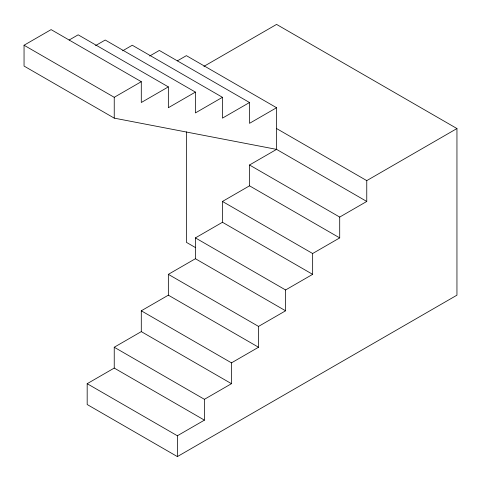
<?xml version="1.0" encoding="UTF-8"?>
<svg xmlns="http://www.w3.org/2000/svg" width="481" height="481" viewBox="0 0 481 481"><rect width="100%" height="100%" fill="white"/><g stroke="black" fill="none" stroke-linecap="round" stroke-linejoin="round"><path stroke-width="0.72" d="M249.519 165.001L339.706 217.069L339.706 237.897L249.519 185.828L249.519 165.001L276.575 149.381L114.237 118.134L24.05 66.065L24.05 45.238L51.106 29.618L141.294 81.686L141.294 102.513L168.35 86.893L168.35 107.72L195.406 92.099L195.406 112.927L222.462 97.306L222.462 118.134L249.519 102.513L249.519 123.34L276.575 107.72L276.575 149.381L366.762 201.449L366.762 180.622L456.95 128.547L456.95 295.172L177.369 456.589L87.181 404.521L87.181 383.694L114.237 368.073L204.425 420.141L204.425 399.314L114.237 347.24L114.237 368.073M69.144 40.031L78.162 34.824L168.35 86.893M95.557 45.611L105.219 40.031L195.406 92.099M122.613 50.818L132.275 45.238L222.462 97.306M149.669 56.024L159.331 50.445L249.519 102.513M24.05 45.238L114.237 97.306L141.294 81.686M177.369 60.859L186.387 55.652L276.575 107.72M203.908 66.366L276.575 24.411L456.95 128.547M222.462 201.449L312.65 253.517L312.65 274.344L222.462 222.276L222.462 201.449L249.519 185.828M195.406 237.897L285.594 289.965L285.594 310.792L195.406 258.724L195.406 237.897L222.462 222.276M168.35 274.344L258.537 326.413L258.537 347.24L168.35 295.172L168.35 274.344L195.406 258.724M141.294 310.792L231.481 362.86L231.481 383.694L141.294 331.619L141.294 310.792L168.35 295.172M114.237 347.24L141.294 331.619M339.706 217.069L366.762 201.449M312.65 253.517L339.706 237.897M285.594 289.965L312.65 274.344M258.537 326.413L285.594 310.792M231.481 362.86L258.537 347.24M204.425 399.314L231.481 383.694M87.181 383.694L177.369 435.762L204.425 420.141M276.575 128.547L366.762 180.622M195.472 247.577L186.387 242.334L186.387 131.872M177.369 435.762L177.369 456.589M114.237 97.306L114.237 118.134"/></g></svg>
